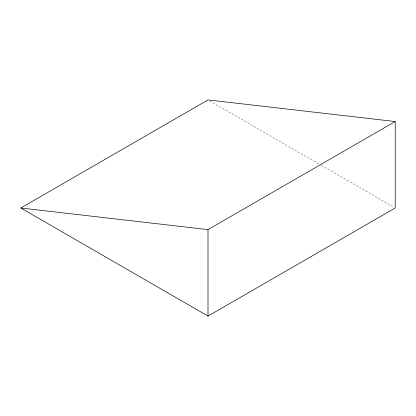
<?xml version="1.0" encoding="UTF-8"?>
<svg xmlns="http://www.w3.org/2000/svg" width="416" height="416" viewBox="0 0 416 416"><rect width="100%" height="100%" fill="white"/><g stroke="black" fill="none" stroke-linecap="round" stroke-linejoin="round"><path stroke-width="0.31" stroke-dasharray="2.08 1.56" d="M209.685 100.896L319.306 164.185M321.558 165.485L394.077 207.35"/><path stroke-width="0.62" d="M20.8 208L208 99.923L395.2 121.534L395.2 208L208 316.077L20.8 208L208 229.616L395.2 121.534M208 229.616L208 316.077"/></g></svg>
